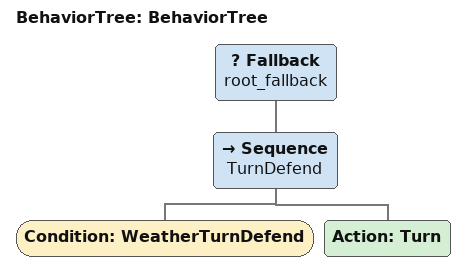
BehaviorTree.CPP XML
<?xml version="1.0"?>
<root main_tree_to_execute="BehaviorTree">
    <BehaviorTree ID="BehaviorTree">
        <Fallback name="root_fallback">
            <Sequence name="TurnDefend">
                <Condition ID="WeatherTurnDefend"/>
                <Action ID="Turn"/>
            </Sequence>
        </Fallback>
    </BehaviorTree>
</root>
